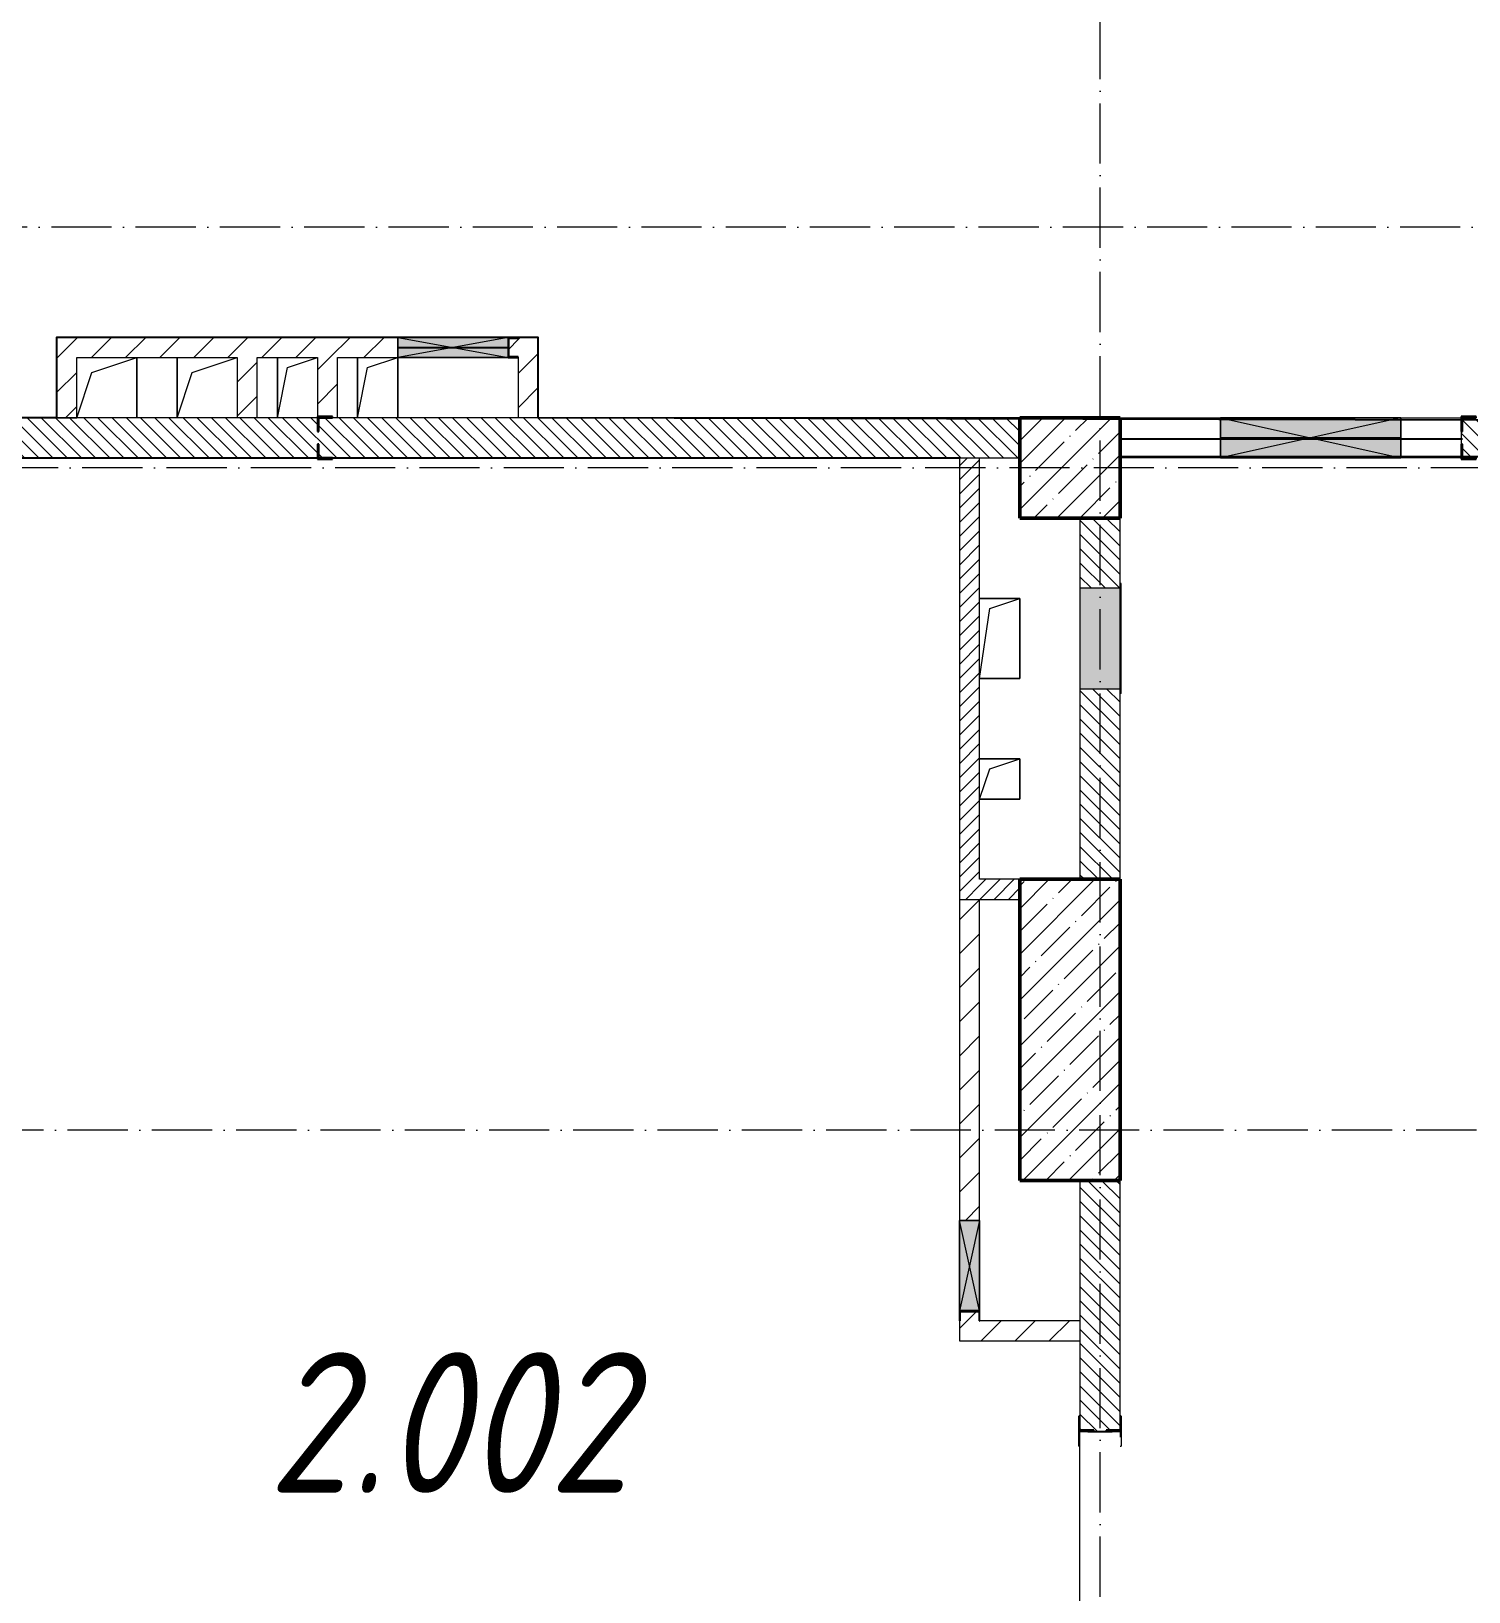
# Model space of a CAD drawing. Header units: millimetres. Extents: x -136833 to 49383, y -8033 to 344618.
# Drawn here: x -131311 to -124146, y 316778 to 324553 of the extents above; entities that cross this region are included whole.
import ezdxf

# ---------------------------------------------------------------- set-up
doc = ezdxf.new("R2010")
doc.units = ezdxf.units.MM
doc.linetypes.add('50_200_ШТРИХ_1Т_ш5_п1_п1_', pattern=[700, 500, -100, 0, -100])
for name, color, linetype, lineweight in [('A-DETL-GENF-OTLN', 7, 'Continuous', 9), ('A-FLOR-____-OTLN', 7, 'Continuous', 9), ('A-GENM-____-MCUT', 7, 'Continuous', 25), ('A-GENM-____-OTLN', 7, 'Continuous', 9), ('A-GENM-____-OTLN-1', 7, 'Continuous', 25), ('A-GLAZ-____-OTLN', 7, 'Continuous', 9), ('A-WALL-____-MCUT', 7, 'Continuous', 13), ('A-WALL-____-MCUT-1', 7, 'Continuous', 9), ('A-WALL-____-PATT-1', 7, 'Continuous', 9), ('A-WALL-FNSH-MCUT-1', 7, 'Continuous', 9), ('I-WALL-____-OTLN', 7, 'Continuous', 9), ('S-COLS-____-MCUT', 7, 'Continuous', 50), ('S-COLS-____-OTLN', 7, 'Continuous', 9), ('S-GRID-____-OTLN-1', 7, '50_200_ШТРИХ_1Т_ш5_п1_п1_', 9), ('Марки помещений', 7, 'Continuous', 9)]:
    doc.layers.add(name, color=color, linetype=linetype, lineweight=lineweight)
doc.layers.add('A-GLAZ-____-OTLN-1', color=7, linetype='Continuous', lineweight=9, true_color=0xc0c0c0)
doc.styles.add('ISOCPEUR_I_2', font='isocpeui.ttf', dxfattribs={"width": 0.85, "height": 2.3})
pattern_1 = [(135, (-131434.413, 245796.486), (-35.35534, -35.35534), [])]
pattern_2 = [(45, (-131434.413, 245796.486), (-35.35534, 35.35534), [])]
pattern_3 = [(45, (-131434.41, 245796.49), (-84.85281, 84.85281), [])]

# ---------------------------------------------------------------- blocks, each defined once
blk = doc.blocks.new('BSC_Колонна _Прямоугольная - 500х500-V26-АР1_План отверстий 2 этажа в осях 1-64_Ю-ЯЯ')
at = {"layer": 'S-COLS-____-OTLN'}
h = blk.add_hatch(dxfattribs=at)
h.set_pattern_fill('FP_35', color=256, style=0, pattern_type=2)
h.set_pattern_definition([(45, (-5300, -76581.04), (-114.04925, 114.04925), []), (45, (-5185.95, -76581.04), (-114.04925, 114.04925), [201.613, -40.323, 3.353, -36.97])])
h.paths.add_polyline_path([(-250, -250), (250, -250), (250, 250), (-250, 250)], flags=0)
at = {"layer": 'S-COLS-____-MCUT'}
for p, q in [((250, 250), (-250, 250)), ((-250, 250), (-250, -250)), ((250, -250), (250, 250)), ((-250, -250), (250, -250))]:
    blk.add_line(p, q, dxfattribs=at)
blk = doc.blocks.new('BSC_Колонна _Прямоугольная - 500х1500-25984399-АР1_План отверстий 2 этажа в осях 1-64_Ю-ЯЯ')
at = {"layer": 'S-COLS-____-OTLN'}
h = blk.add_hatch(dxfattribs=at)
h.set_pattern_fill('FP_161', color=256, style=0, pattern_type=2)
h.set_pattern_definition([(45, (-5300, -73781.04), (-114.04925, 114.04925), []), (45, (-5185.95, -73781.04), (-114.04925, 114.04925), [201.613, -40.323, 3.353, -36.97])])
h.paths.add_polyline_path([(-250, -750), (250, -750), (250, 750), (-250, 750), (-250, -412.3)], flags=0)
at = {"layer": 'S-COLS-____-MCUT'}
for p, q in [((250, 750), (-250, 750)), ((-250, 750), (-250, -750)), ((250, -750), (250, 750)), ((-250, -750), (250, -750))]:
    blk.add_line(p, q, dxfattribs=at)
blk = doc.blocks.new('Фахверк_СКБ_Уголок - 200_3550-28187522-АР1_План отверстий 2 этажа в осях 1-64_Ю-ЯЯ')
at = {"layer": 'A-GENM-____-MCUT'}
for p, q in [((125, 156), (50, 156)), ((50, 156), (50, 150)), ((125, 81), (125, 156)), ((50, 150), (119, 150)), ((119, 150), (119, 81)), ((119, 81), (125, 81)), ((125, 19), (119, 19)), ((119, 19), (119, -50)), ((125, -56), (125, 19)), ((119, -50), (50, -50)), ((50, -50), (50, -56)), ((50, -56), (125, -56))]:
    blk.add_line(p, q, dxfattribs=at)
blk = doc.blocks.new('Фахверк_СКБ_Уголок - 200_3550_зеркало-28264001-АР1_План отверстий 2 этажа в осях 1-64_Ю-ЯЯ')
at = {"layer": 'A-GENM-____-MCUT'}
for p, q in [((200, 156), (125, 156)), ((125, 156), (125, 81)), ((200, 150), (200, 156)), ((125, 81), (131, 81)), ((131, 81), (131, 150)), ((131, 150), (200, 150)), ((131, 19), (125, 19)), ((125, 19), (125, -56)), ((131, -50), (131, 19)), ((125, -56), (200, -56)), ((200, -50), (131, -50)), ((200, -56), (200, -50))]:
    blk.add_line(p, q, dxfattribs=at)
blk = doc.blocks.new('154_Стойка_СКБ_Уголок - СМ-2480_200-28346303-АР1_План отверстий 2 этажа в осях 1-64_Ю-ЯЯ')
at = {"layer": 'A-GENM-____-MCUT'}
for p, q in [((125, 156), (125, 81)), ((200, 156), (125, 156)), ((200, 150), (200, 156)), ((125, 81), (131, 81)), ((131, 81), (131, 150)), ((131, 150), (200, 150)), ((131, 19), (125, 19)), ((125, 19), (125, -56)), ((131, -50), (131, 19)), ((125, -56), (200, -56)), ((200, -50), (131, -50)), ((200, -56), (200, -50))]:
    blk.add_line(p, q, dxfattribs=at)
blk = doc.blocks.new('Стойка_Влож_Полоса боковая - Полоса-V150-АР1_План отверстий 2 этажа в осях 1-64_Ю-ЯЯ')
at = {"layer": 'A-GENM-____-OTLN'}
for p, q in [((-5, 60), (0, 60)), ((-5, -60), (-5, 60)), ((0, 31), (0, -31)), ((0, -60), (-5, -60))]:
    blk.add_line(p, q, dxfattribs=at)
blk = doc.blocks.new('Стойка_Влож_Уголок_Опорный - Уголок-28213941-АР1_План отверстий 2 этажа в осях 1-64_Ю-ЯЯ')
at = {"layer": 'A-GENM-____-OTLN'}
for p, q in [((-212, -6), (-212, 0)), ((0, 0), (0, -6)), ((-212, -75), (-212, -6)), ((-212, -6), (-206, -6)), ((-212, -75), (-206, -75)), ((-6, -6), (0, -6)), ((-6, -75), (0, -75)), ((0, -6), (0, -75))]:
    blk.add_line(p, q, dxfattribs=at)
blk = doc.blocks.new('АР_Перемычка - АР_Перемычка-28444941-АР1_План отверстий 2 этажа в осях 1-64_Ю-ЯЯ')
at = {"layer": 'A-GENM-____-OTLN'}
blk.add_line((-400, -100), (-392, -100), dxfattribs=at)
blk = doc.blocks.new('AR_Отверстие прямоугольное _в плите_ - AR_Отверстие прямоугольное _в плите_-30458127-АР1_План отверстий 2 этажа в осях 1-64_Ю-ЯЯ')
at = {"layer": 'A-GENM-____-OTLN'}
for p, q in [((100, 100), (-100, 100)), ((-50, 50), (100, 100)), ((100, -100), (100, 100)), ((-100, -100), (-50, 50)), ((-100, -100), (100, -100))]:
    blk.add_line(p, q, dxfattribs=at)
blk = doc.blocks.new('AR_Отверстие прямоугольное _в плите_ - AR_Отверстие прямоугольное _в плите_-30229368-АР1_План отверстий 2 этажа в осях 1-64_Ю-ЯЯ')
at = {"layer": 'A-GENM-____-OTLN'}
for p, q in [((100, 200), (-100, 200)), ((-50, 150), (100, 200)), ((100, -200), (100, 200)), ((-100, -200), (-50, 150)), ((-100, -200), (100, -200))]:
    blk.add_line(p, q, dxfattribs=at)
blk = doc.blocks.new('AR_Отверстие прямоугольное _в плите_ - AR_Отверстие прямоугольное _в плите_-30512088-АР1_План отверстий 2 этажа в осях 1-64_Ю-ЯЯ')
at = {"layer": 'A-GENM-____-OTLN'}
for p, q in [((-100, 150), (-100, -150)), ((-100, -150), (-50, 100)), ((-50, 100), (100, 150))]:
    blk.add_line(p, q, dxfattribs=at)
blk = doc.blocks.new('AR_Отверстие прямоугольное _в плите_ - AR_Отверстие прямоугольное _в плите_-V189-АР1_План отверстий 2 этажа в осях 1-64_Ю-ЯЯ')
at = {"layer": 'A-GENM-____-OTLN'}
for p, q in [((-100, 150), (-100, -150)), ((-100, -150), (-50, 100)), ((-50, 100), (100, 150)), ((100, -150), (100, 150))]:
    blk.add_line(p, q, dxfattribs=at)
blk = doc.blocks.new('AR_Отверстие прямоугольное _в плите_ - AR_Отверстие прямоугольное _в плите_-V190-АР1_План отверстий 2 этажа в осях 1-64_Ю-ЯЯ')
at = {"layer": 'A-GENM-____-OTLN'}
for p, q in [((-150, 150), (-150, -150)), ((-75, 75), (150, 150)), ((-150, -150), (-75, 75))]:
    blk.add_line(p, q, dxfattribs=at)
blk = doc.blocks.new('AR_Отверстие прямоугольное _в плите_ - AR_Отверстие прямоугольное _в плите_-V191-АР1_План отверстий 2 этажа в осях 1-64_Ю-ЯЯ')
at = {"layer": 'A-GENM-____-OTLN'}
for p, q in [((-75, 75), (150, 150)), ((150, -150), (150, 150)), ((-150, -150), (-75, 75))]:
    blk.add_line(p, q, dxfattribs=at)
blk = doc.blocks.new('AR_Отверстие Ниша - Лючок-32401324-АР1_План отверстий 2 этажа в осях 1-64_Ю-ЯЯ')
at = {"layer": 'A-GLAZ-____-OTLN'}
blk.add_hatch(color=256, dxfattribs=at).paths.add_polyline_path([(-250, -100), (250, -100), (250, 100), (-250, 100)], flags=0)
for p, q in [((250, 100), (-250, 100)), ((-250, 100), (-250, -100)), ((250, -100), (250, 100)), ((-250, -100), (250, -100))]:
    blk.add_line(p, q, dxfattribs=at)
blk = doc.blocks.new('Л_Общий_Лючок - Лючок-29683801-АР1_План отверстий 2 этажа в осях 1-64_Ю-ЯЯ')
at = {"layer": 'A-GLAZ-____-OTLN-1'}
blk.add_hatch(color=256, dxfattribs=at).paths.add_polyline_path([(-24, 0), (524, 0), (524, 6), (-24, 6)], flags=0)
at = {"layer": 'A-GLAZ-____-OTLN'}
for p, q in [((524, 6), (-24, 6)), ((-24, 6), (-24, 0)), ((524, 6), (524, 0))]:
    blk.add_line(p, q, dxfattribs=at)
blk = doc.blocks.new('AR_Отверстие прямоугольное _в стене_ - AR_Отверстие прямоугольное _в стене__ОВ-36795660-АР1_План отверстий 2 этажа в осях 1-64_Ю-ЯЯ')
at = {"layer": 'A-GLAZ-____-OTLN'}
blk.add_hatch(color=256, dxfattribs=at).paths.add_polyline_path([(450, -100), (450, 100), (-450, 100), (-450, -100)], flags=0)
at = {"layer": 'A-DETL-GENF-OTLN'}
for p, q in [((-450, -100), (-450, 100)), ((-450, 100), (450, 100)), ((450, 100), (-450, -100)), ((-450, 100), (450, -100)), ((450, 100), (-450, 100)), ((-450, 100), (-450, -100)), ((450, 100), (450, -100)), ((450, -100), (450, 100)), ((450, -100), (-450, -100)), ((-450, -100), (450, -100))]:
    blk.add_line(p, q, dxfattribs=at)
blk = doc.blocks.new('AR_Отверстие прямоугольное _в стене_ - AR_Отверстие прямоугольное _в стене__ОВ-36794636-АР1_План отверстий 2 этажа в осях 1-64_Ю-ЯЯ')
at = {"layer": 'A-GLAZ-____-OTLN'}
blk.add_hatch(color=256, dxfattribs=at).paths.add_polyline_path([(275, -50), (275, 50), (-275, 50), (-275, -50)], flags=0)
at = {"layer": 'A-DETL-GENF-OTLN'}
for p, q in [((-275, -50), (-275, 50)), ((-275, 50), (275, 50)), ((275, 50), (-275, -50)), ((-275, 50), (275, -50)), ((275, 50), (-275, 50)), ((-275, 50), (-275, -50)), ((275, -50), (-275, -50)), ((-275, -50), (275, -50))]:
    blk.add_line(p, q, dxfattribs=at)
blk = doc.blocks.new('AR_Отверстие прямоугольное _в стене_ - AR_Отверстие прямоугольное _в стене__ОВ-36797345-АР1_План отверстий 2 этажа в осях 1-64_Ю-ЯЯ')
at = {"layer": 'A-GLAZ-____-OTLN'}
blk.add_hatch(color=256, dxfattribs=at).paths.add_polyline_path([(225, 50), (-225, 50), (-225, -50), (225, -50), (225, 47)], flags=0)
at = {"layer": 'A-DETL-GENF-OTLN'}
for p, q in [((-225, -50), (-225, 50)), ((-225, 50), (225, 50)), ((225, 50), (-225, -50)), ((-225, 50), (225, -50)), ((225, 50), (-225, 50)), ((-225, 50), (-225, -50)), ((225, -50), (-225, -50)), ((-225, -50), (225, -50))]:
    blk.add_line(p, q, dxfattribs=at)
blk = doc.blocks.new('154_Фахверк_СКБ_Швеллер - Тип_100_3960_зеркало-36793856-АР1_План отверстий 2 этажа в осях 1-64_Ю-ЯЯ')
at = {"layer": 'A-GENM-____-MCUT'}
for p, q in [((175, 50), (125, 50)), ((125, 50), (125, -50)), ((128, 47), (175, 47)), ((128, -47), (128, 47)), ((175, 47), (175, 50)), ((125, -50), (175, -50)), ((175, -47), (128, -47)), ((175, -50), (175, -47))]:
    blk.add_line(p, q, dxfattribs=at)
blk = doc.blocks.new('3эт')
at = {"layer": 'S-GRID-____-OTLN-1', "color": 251, "ltscale": 0.6, "true_color": 0x636466}
for p, q in [((289220.7, -33971.9), (289220.7, 4029.4)), ((330925.3, -9082.4), (279101.9, -9082.4)), ((316375.7, -10282.4), (279101.9, -10282.4)), ((308320.7, -13582.4), (279101.9, -13582.4))]:
    blk.add_line(p, q, dxfattribs=at)

msp = doc.modelspace()

# ---------------------------------------------------------------- hatches: boundary and pattern name
at = {"layer": 'A-WALL-____-PATT-1'}
h = msp.add_hatch(dxfattribs=at)
h.set_pattern_fill('FP_4', color=256, style=0, pattern_type=2)
h.set_pattern_definition(pattern_3)
h.paths.add_polyline_path([(-131084.4, 322627.5), (-131084.4, 323027.5), (-131184.4, 323027.5), (-131184.4, 322627.5)], flags=0)
h = msp.add_hatch(dxfattribs=at)
h.set_pattern_fill('FP_4', color=256, style=0, pattern_type=2)
h.set_pattern_definition(pattern_3)
h.paths.add_polyline_path([(-129784.4, 322927.5), (-129484.4, 322927.5), (-129484.4, 323027.5), (-131084.4, 323027.5), (-131084.4, 322927.5), (-129884.4, 322927.5)], flags=0)
h.paths.add_polyline_path([(-128931.4, 322930.5), (-128884.4, 322930.5), (-128884.4, 323024.5), (-128931.4, 323024.5), (-128931.4, 323022.3)], flags=0)
h = msp.add_hatch(dxfattribs=at)
h.set_pattern_fill('FP_4', color=256, style=0, pattern_type=2)
h.set_pattern_definition(pattern_3)
h.paths.add_polyline_path([(-128884.4, 322627.5), (-128784.4, 322627.5), (-128784.4, 323027.5), (-128884.4, 323027.5), (-128884.4, 322927.5)], flags=0)
h = msp.add_hatch(dxfattribs=at)
h.set_pattern_fill('FP_4', color=256, style=0, pattern_type=2)
h.set_pattern_definition(pattern_3)
h.paths.add_polyline_path([(-130184.4, 322627.5), (-130184.4, 322927.5), (-130284.4, 322927.5), (-130284.4, 322627.5)], flags=0)
h = msp.add_hatch(dxfattribs=at)
h.set_pattern_fill('FP_4', color=256, style=0, pattern_type=2)
h.set_pattern_definition(pattern_3)
h.paths.add_polyline_path([(-129809.4, 322627.5), (-129784.4, 322627.5), (-129784.4, 322927.5), (-129884.4, 322927.5), (-129884.4, 322633.5), (-129809.4, 322633.5)], flags=0)
h = msp.add_hatch(dxfattribs=at)
h.set_pattern_fill('FP_6', color=256, style=0, pattern_type=2)
h.set_pattern_definition(pattern_1)
h.paths.add_polyline_path([(-126384.4, 322427.5), (-126384.4, 322627.5), (-129878.4, 322627.5), (-129878.4, 322558.5), (-129884.4, 322558.5), (-129884.4, 322627.5), (-133384.4, 322627.5), (-133384.4, 322427.5), (-129884.4, 322427.5), (-129884.4, 322496.5), (-129878.4, 322496.5), (-129878.4, 322427.5), (-127914.6, 322427.5)], flags=0)
h = msp.add_hatch(dxfattribs=at)
h.set_pattern_fill('FP_6', color=256, style=0, pattern_type=2)
h.set_pattern_definition(pattern_1)
h.paths.add_polyline_path([(-124040.4, 322427.5), (-124040.4, 322502.5), (-124034.4, 322502.5), (-124034.4, 322627.5), (-124178.4, 322627.5), (-124178.4, 322558.5), (-124184.4, 322558.5), (-124184.4, 322496.5), (-124178.4, 322496.5), (-124178.4, 322427.5), (-124109.4, 322427.5)], flags=0)
h = msp.add_hatch(dxfattribs=at)
h.set_pattern_fill('FP_5', color=256, style=0, pattern_type=2)
h.set_pattern_definition(pattern_2)
h.paths.add_polyline_path([(-126584.4, 320227.5), (-126584.4, 322427.5), (-126684.4, 322427.5), (-126684.4, 320227.5)], flags=0)
h = msp.add_hatch(dxfattribs=at)
h.set_pattern_fill('FP_6', color=256, style=0, pattern_type=2)
h.set_pattern_definition(pattern_1)
h.paths.add_polyline_path([(-126084.4, 320327.5), (-125884.4, 320327.5), (-125884.4, 321277.5), (-126084.4, 321277.5)], flags=0)
h.paths.add_polyline_path([(-126084.4, 321777.5), (-125884.4, 321777.5), (-125884.4, 322127.5), (-126084.4, 322127.5)], flags=0)
h = msp.add_hatch(dxfattribs=at)
h.set_pattern_fill('FP_5', color=256, style=0, pattern_type=2)
h.set_pattern_definition(pattern_2)
h.paths.add_polyline_path([(-126384.4, 320227.5), (-126384.4, 320327.5), (-126584.4, 320327.5), (-126584.4, 320227.5)], flags=0)
h = msp.add_hatch(dxfattribs=at)
h.set_pattern_fill('FP_4', color=256, style=0, pattern_type=2)
h.set_pattern_definition(pattern_3)
h.paths.add_polyline_path([(-126587.4, 318127.5), (-126587.4, 318174.5), (-126681.4, 318174.5), (-126681.4, 318127.5), (-126634.4, 318127.5)], flags=0)
h.paths.add_polyline_path([(-126584.4, 318627.5), (-126584.4, 320227.5), (-126684.4, 320227.5), (-126684.4, 318627.5)], flags=0)
h = msp.add_hatch(dxfattribs=at)
h.set_pattern_fill('FP_6', color=256, style=0, pattern_type=2)
h.set_pattern_definition(pattern_1)
h.paths.add_polyline_path([(-125884.4, 313477.5), (-125884.4, 313671.5), (-125953.4, 313671.5), (-125953.4, 313677.5), (-126015.4, 313677.5), (-126015.4, 313671.5), (-126084.4, 313671.5), (-126084.4, 313477.5), (-125890.4, 313477.5)], flags=0)
h.paths.add_polyline_path([(-126015.4, 315377.5), (-125953.4, 315377.5), (-125953.4, 315383.5), (-125884.4, 315383.5), (-125884.4, 315771.5), (-125953.4, 315771.5), (-125953.4, 315777.5), (-126015.4, 315777.5), (-126015.4, 315771.5), (-126084.4, 315771.5), (-126084.4, 315383.5), (-126015.4, 315383.5)], flags=0)
h.paths.add_polyline_path([(-125953.4, 317577.5), (-125953.4, 317583.5), (-125884.4, 317583.5), (-125884.4, 318827.5), (-126084.4, 318827.5), (-126084.4, 317583.5), (-126015.4, 317583.5), (-126015.4, 317577.5)], flags=0)
h = msp.add_hatch(dxfattribs=at)
h.set_pattern_fill('FP_4', color=256, style=0, pattern_type=2)
h.set_pattern_definition(pattern_3)
h.paths.add_polyline_path([(-126584.4, 318027.5), (-126084.4, 318027.5), (-126084.4, 318127.5), (-126684.4, 318127.5), (-126684.4, 318027.5), (-126587.4, 318027.5)], flags=0)

# ---------------------------------------------------------------- linework, layer by layer
for points in [[(-124034.4, 322615), (-128784.4, 322627.5), (-128784.4, 323027.5), (-131184.4, 323027.5), (-131184.4, 322627.5), (-133384.4, 322627.5)], [(-129484.4, 322977.5), (-128931.4, 322977.5)], [(-125884.4, 322522.8), (-124178.4, 322522.8)], [(-125384.4, 322527.5), (-124484.4, 322527.5)], [(-133384.4, 322427.5), (-126684.4, 322427.5)], [(-124034.4, 322433.5), (-125884.4, 322433.5)]]:
    msp.add_lwpolyline(points)
at = {"layer": 'A-FLOR-____-OTLN'}
for p, q in [((-130784.4, 322927.5), (-130784.4, 322627.5)), ((-130584.4, 322627.5), (-130584.4, 322927.5)), ((-130084.4, 322627.5), (-130084.4, 322927.5)), ((-129684.4, 322627.5), (-129684.4, 322927.5)), ((-129484.4, 322927.5), (-129484.4, 322627.5)), ((-126584.4, 321727.5), (-126384.4, 321727.5)), ((-126384.4, 321727.5), (-126384.4, 321327.5)), ((-126384.4, 321327.5), (-126584.4, 321327.5)), ((-126584.4, 320927.5), (-126384.4, 320927.5)), ((-126384.4, 320927.5), (-126384.4, 320727.5)), ((-126384.4, 320727.5), (-126584.4, 320727.5))]:
    msp.add_line(p, q, dxfattribs=at)
at = {"layer": 'A-WALL-____-MCUT'}
for p, q in [((-129884.4, 322627.5), (-133384.4, 322627.5)), ((-126384.4, 322627.5), (-129809.4, 322627.5)), ((-124184.4, 322558.5), (-124184.4, 322496.5)), ((-133384.4, 322427.5), (-129884.4, 322427.5)), ((-129809.4, 322427.5), (-126384.4, 322427.5)), ((-126084.4, 322127.5), (-126084.4, 321777.5)), ((-125884.4, 321777.5), (-125884.4, 322127.5)), ((-126084.4, 321277.5), (-126084.4, 320327.5)), ((-125884.4, 320327.5), (-125884.4, 321277.5)), ((-126084.4, 318827.5), (-126084.4, 317652.5)), ((-125884.4, 317652.5), (-125884.4, 318827.5))]:
    msp.add_line(p, q, dxfattribs=at)
at = {"layer": 'A-WALL-____-MCUT-1'}
msp.add_line((-126684.4, 320227.5), (-126584.4, 320227.5), dxfattribs=at)
at = {"layer": 'A-WALL-FNSH-MCUT-1'}
for p, q in [((-131184.4, 323027.5), (-131184.4, 322627.5)), ((-129484.4, 323027.5), (-131184.4, 323027.5)), ((-128784.4, 323027.5), (-128884.4, 323027.5)), ((-128784.4, 322627.5), (-128784.4, 323027.5)), ((-131084.4, 322627.5), (-131084.4, 322927.5)), ((-131084.4, 322927.5), (-130284.4, 322927.5)), ((-130284.4, 322927.5), (-130284.4, 322627.5)), ((-130184.4, 322927.5), (-129884.4, 322927.5)), ((-130184.4, 322627.5), (-130184.4, 322927.5)), ((-129884.4, 322927.5), (-129884.4, 322633.5)), ((-129784.4, 322927.5), (-129484.4, 322927.5)), ((-129784.4, 322627.5), (-129784.4, 322927.5)), ((-128884.4, 322927.5), (-128884.4, 322627.5)), ((-131184.4, 322627.5), (-131084.4, 322627.5)), ((-126684.4, 322427.5), (-126684.4, 318627.5)), ((-126584.4, 320327.5), (-126584.4, 322427.5)), ((-126384.4, 320327.5), (-126584.4, 320327.5)), ((-126584.4, 320227.5), (-126384.4, 320227.5)), ((-126584.4, 318627.5), (-126584.4, 320227.5)), ((-126684.4, 318127.5), (-126684.4, 318027.5)), ((-126084.4, 318127.5), (-126584.4, 318127.5)), ((-126684.4, 318027.5), (-126084.4, 318027.5))]:
    msp.add_line(p, q, dxfattribs=at)
at = {"layer": 'I-WALL-____-OTLN'}
for p, q in [((-125884.4, 322627.5), (-125384.4, 322627.5)), ((-124484.4, 322627.5), (-124184.4, 322627.5)), ((-125384.4, 322427.5), (-125884.4, 322427.5)), ((-124184.4, 322427.5), (-124484.4, 322427.5)), ((-126084.4, 315777.5), (-126084.4, 317577.5)), ((-125884.4, 317577.5), (-125884.4, 317547.5))]:
    msp.add_line(p, q, dxfattribs=at)

# ---------------------------------------------------------------- block references
msp.add_blockref('3эт', (-415205.1, 332659.9))
at = {"layer": 'A-GENM-____-OTLN'}
for name, p in [('AR_Отверстие прямоугольное _в плите_ - AR_Отверстие прямоугольное _в плите_-V191-АР1_План отверстий 2 этажа в осях 1-64_Ю-ЯЯ', (-130934.4, 322777.5)), ('AR_Отверстие прямоугольное _в плите_ - AR_Отверстие прямоугольное _в плите_-V190-АР1_План отверстий 2 этажа в осях 1-64_Ю-ЯЯ', (-130434.4, 322777.5)), ('AR_Отверстие прямоугольное _в плите_ - AR_Отверстие прямоугольное _в плите_-30512088-АР1_План отверстий 2 этажа в осях 1-64_Ю-ЯЯ', (-129984.4, 322777.5)), ('AR_Отверстие прямоугольное _в плите_ - AR_Отверстие прямоугольное _в плите_-V189-АР1_План отверстий 2 этажа в осях 1-64_Ю-ЯЯ', (-129584.4, 322777.5)), ('AR_Отверстие прямоугольное _в плите_ - AR_Отверстие прямоугольное _в плите_-30229368-АР1_План отверстий 2 этажа в осях 1-64_Ю-ЯЯ', (-126484.4, 321527.5)), ('AR_Отверстие прямоугольное _в плите_ - AR_Отверстие прямоугольное _в плите_-30458127-АР1_План отверстий 2 этажа в осях 1-64_Ю-ЯЯ', (-126484.4, 320827.5)), ('Стойка_Влож_Уголок_Опорный - Уголок-28213941-АР1_План отверстий 2 этажа в осях 1-64_Ю-ЯЯ', (-125878.4, 317577.5))]:
    msp.add_blockref(name, p, dxfattribs=at)
for name, rotation in [('АР_Перемычка - АР_Перемычка-28444941-АР1_План отверстий 2 этажа в осях 1-64_Ю-ЯЯ', 269.9999999999999), ('Стойка_Влож_Полоса боковая - Полоса-V150-АР1_План отверстий 2 этажа в осях 1-64_Ю-ЯЯ', 89.99999999999993)]:
    msp.add_blockref(name, (-125984.4, 317577.5), dxfattribs=dict(at, rotation=rotation))
at = {"layer": 'A-GENM-____-OTLN-1'}
for name, p in [('154_Фахверк_СКБ_Швеллер - Тип_100_3960_зеркало-36793856-АР1_План отверстий 2 этажа в осях 1-64_Ю-ЯЯ', (-129059.4, 322977.5)), ('Фахверк_СКБ_Уголок - 200_3550_зеркало-28264001-АР1_План отверстий 2 этажа в осях 1-64_Ю-ЯЯ', (-124309.4, 322477.5))]:
    msp.add_blockref(name, p, dxfattribs=at)
for name, p, rotation in [('Фахверк_СКБ_Уголок - 200_3550-28187522-АР1_План отверстий 2 этажа в осях 1-64_Ю-ЯЯ', (-129759.4, 322577.5), 180), ('154_Фахверк_СКБ_Швеллер - Тип_100_3960_зеркало-36793856-АР1_План отверстий 2 этажа в осях 1-64_Ю-ЯЯ', (-126634.4, 318302.5), 269.9999999999999), ('154_Стойка_СКБ_Уголок - СМ-2480_200-28346303-АР1_План отверстий 2 этажа в осях 1-64_Ю-ЯЯ', (-125934.4, 317452.5), 89.99999999999991)]:
    msp.add_blockref(name, p, dxfattribs=dict(at, rotation=rotation))
at = {"layer": 'A-GLAZ-____-OTLN'}
for name, p in [('AR_Отверстие прямоугольное _в стене_ - AR_Отверстие прямоугольное _в стене__ОВ-36794636-АР1_План отверстий 2 этажа в осях 1-64_Ю-ЯЯ', (-129209.4, 322977.5)), ('AR_Отверстие прямоугольное _в стене_ - AR_Отверстие прямоугольное _в стене__ОВ-36795660-АР1_План отверстий 2 этажа в осях 1-64_Ю-ЯЯ', (-124934.4, 322527.5))]:
    msp.add_blockref(name, p, dxfattribs=at)
for name, p, rotation in [('AR_Отверстие Ниша - Лючок-32401324-АР1_План отверстий 2 этажа в осях 1-64_Ю-ЯЯ', (-125984.4, 321527.5), 89.99999999999991), ('Л_Общий_Лючок - Лючок-29683801-АР1_План отверстий 2 этажа в осях 1-64_Ю-ЯЯ', (-125884.4, 321777.5), 269.9999999999999), ('AR_Отверстие прямоугольное _в стене_ - AR_Отверстие прямоугольное _в стене__ОВ-36797345-АР1_План отверстий 2 этажа в осях 1-64_Ю-ЯЯ', (-126634.4, 318402.5), 269.9999999999999)]:
    msp.add_blockref(name, p, dxfattribs=dict(at, rotation=rotation))
at = {"layer": 'S-COLS-____-OTLN'}
for name, p in [('BSC_Колонна _Прямоугольная - 500х500-V26-АР1_План отверстий 2 этажа в осях 1-64_Ю-ЯЯ', (-126134.4, 322377.5)), ('BSC_Колонна _Прямоугольная - 500х1500-25984399-АР1_План отверстий 2 этажа в осях 1-64_Ю-ЯЯ', (-126134.4, 319577.5))]:
    msp.add_blockref(name, p, dxfattribs=at)

# ---------------------------------------------------------------- texts
at = {"layer": 'Марки помещений', "insert": (-130132.3, 317970.8), "char_height": 700, "width": 785.654, "attachment_point": 1, "style": 'ISOCPEUR_I_2'}
msp.add_mtext('2.002', dxfattribs=at)

doc.saveas('drawing.dxf')
